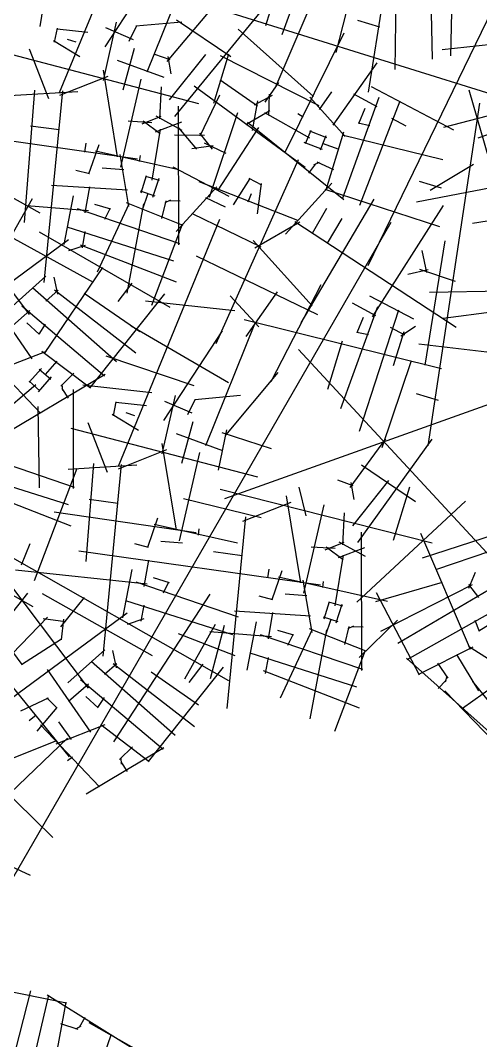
# Model space of a CAD drawing. Extents: x 521210 to 539878, y 175088 to 192554.
# Drawn here: x 525525 to 527328, y 177864 to 181866 of the extents above; entities that cross this region are included whole.
import ezdxf

# ---------------------------------------------------------------- set-up
doc = ezdxf.new("R2010")
doc.units = 0
doc.header["$MEASUREMENT"] = 0

msp = doc.modelspace()

# ---------------------------------------------------------------- linework, layer by layer
for p, q in [((527244.1, 183861.7), (526887.9, 181585)), ((527943.7, 183084.9), (526886.1, 180903.8)), ((525602.6, 181842), (525715.2, 182561.9)), ((526775.7, 182194.3), (526521.4, 181598.4)), ((526694, 182208.1), (526549.4, 181809.4)), ((527412.1, 181564.2), (525538.5, 182148.4)), ((525678.7, 181583.1), (525919.2, 182168.5)), ((526022.1, 181664.1), (526215.6, 182147.2)), ((525857.3, 181762), (526087.2, 182113.9)), ((527128, 182137.6), (527139.1, 181713.7)), ((526555.6, 182072.9), (526485.5, 181844.6)), ((526998.7, 182077), (526992.3, 181673.8)), ((526826.2, 181996.2), (526761, 181739.8)), ((526099.5, 181704.7), (526304.8, 181949.8)), ((527216.5, 181965.6), (527210.9, 181726.9)), ((526130.5, 181489), (526494.2, 181934.3)), ((526349.5, 181723.6), (526137, 181866.9)), ((526933.2, 181839.9), (526846.9, 181865.9)), ((525659, 181780.6), (525669.9, 181835.3)), ((525668.5, 181833.7), (525789.1, 181820.1)), ((525850.5, 181630.7), (525902.2, 181859.7)), ((525968, 181790.5), (525860.3, 181836.6)), ((525951.1, 181785), (525979.4, 181843.8)), ((526157.5, 181859.1), (525977.7, 181843)), ((526378.9, 181831.6), (526673.4, 181567.1)), ((525757.9, 181722.9), (525654.8, 181785.9)), ((525743.6, 181780.7), (525709.8, 181791.6)), ((526792.4, 181815.5), (526560.9, 181347.9)), ((527177.7, 181751.5), (527701.6, 181808.1)), ((525559.1, 181754.3), (525635.2, 181559.4)), ((525927.1, 181593.8), (525972, 181757.6)), ((525492.5, 181731.9), (526223.4, 181540.6)), ((526088.1, 181642.5), (525906.1, 181709.4)), ((526112.2, 181711.1), (526051.6, 181732.7)), ((526115.3, 181656.8), (526104, 181724.7)), ((526109.8, 181554.6), (526252, 181732)), ((526340.4, 181733.1), (526282.3, 181540.4)), ((526696.4, 181530.6), (526309.2, 181727.4)), ((525849.6, 181671.5), (525904.8, 181330.9)), ((526921.4, 181699.1), (526749.3, 181455.1)), ((528024.7, 181666.9), (527183.1, 181445.7)), ((525679.3, 181572.7), (525869.2, 181647.4)), ((525918.8, 181290.2), (525998, 181636.3)), ((526307.3, 181632.9), (526454.1, 181531.3)), ((524737.3, 181592.7), (525600.8, 181111.7)), ((525481.7, 181571.2), (525750.7, 181587.5)), ((525580.7, 181592.8), (525540.1, 181073.8)), ((525689.5, 181589.7), (525617.2, 180837.6)), ((526076.1, 181605.4), (526069.9, 181479.5)), ((526205.7, 181609.3), (526641.2, 181291)), ((526536.7, 181622.1), (526483, 181545.8)), ((526744.3, 181586.5), (526695.9, 181516.1)), ((527223.1, 181435.2), (526900.2, 181605)), ((527281.8, 181593.8), (527376.7, 181267.9)), ((526304.7, 181572.5), (526227.9, 181411.4)), ((526454, 181550.4), (526433.6, 181434.7)), ((526511.9, 181572), (526441.7, 181533.4)), ((526499.7, 181576.7), (526497.3, 181493.3)), ((526659.7, 181565.5), (526797.4, 181410.7)), ((526929.8, 181563.1), (526785.3, 181164.4)), ((526923.4, 181527.3), (526831.9, 181577.4)), ((527011.6, 181549.3), (526853.8, 181139.5)), ((527732.3, 181549.2), (527317.9, 181403.7)), ((526143.3, 181529.6), (526144.6, 180986)), ((526265.8, 181172.1), (526377.6, 181505.2)), ((526502.7, 181511.8), (526407.9, 181456.3)), ((526874.3, 181521), (526849.6, 181460.6)), ((527324.4, 181542.1), (527121.7, 180197.7)), ((524652.5, 181472.4), (525810.6, 180839.9)), ((525947.4, 181472), (526040.6, 181466.1)), ((526002, 181459.9), (526076.1, 181490.5)), ((526006, 181472.4), (526072.5, 181422.1)), ((526054.7, 181429.4), (526157.3, 181468.6)), ((526055.1, 181491.5), (526158.1, 181435)), ((526414.9, 181466.4), (526792.2, 181164.1)), ((526659.1, 181404), (526483.2, 181503.2)), ((526633.1, 181487.2), (526612.3, 181499.7)), ((527037.1, 181451), (526980.4, 181481.4)), ((525564.8, 181453.2), (525676.5, 181437.6)), ((525634.9, 181443.4), (525634.9, 181443.4)), ((526040.9, 181239.9), (526073.6, 181439.3)), ((526216.3, 181360.4), (526146.4, 181445.1)), ((526277.2, 181360.8), (526227.9, 181424)), ((526458.1, 181445.7), (526298.2, 181200.7)), ((526662.7, 181433.7), (526641.5, 181381.7)), ((526725.9, 181405.9), (526659.5, 181432)), ((526791.5, 181427.9), (526721.3, 181199.6)), ((526894.9, 181452.2), (526849.1, 181462.4)), ((525427.4, 181403.1), (525984.2, 181322.7)), ((525777.6, 181349.6), (525783, 181384.7)), ((526246.7, 181414.5), (526129.2, 181416.2)), ((526330.7, 181344.4), (526246.7, 181385.2)), ((526708.9, 181359.2), (526636.5, 181386.7)), ((526721.5, 181413.3), (526700.1, 181357.1)), ((526773.8, 181359.6), (526709.3, 181383.9)), ((527181, 181319.6), (526785.3, 181416.1)), ((525793.8, 181264.6), (525833.6, 181379.3)), ((525819.1, 181354.7), (526146.1, 181281.4)), ((526279.9, 181373.7), (526197.3, 181362.7)), ((525914.6, 181340.6), (525949.1, 181136.3)), ((525992.3, 181312.4), (525995.5, 181336.4)), ((526613.1, 181319.5), (526290.3, 180597.2)), ((526695.7, 181308.7), (526673.9, 181298.5)), ((526753.1, 181280.2), (526687.8, 181310.3)), ((525741.8, 181279), (525795.9, 181265.2)), ((525845.3, 181287.8), (525930.4, 181281.4)), ((526342.9, 181175.2), (526123.3, 181290.8)), ((526681.1, 181303.3), (526654.2, 181266.8)), ((527301, 181300.5), (527130.9, 181198.8)), ((525997.6, 181189.1), (526018.9, 181257.2)), ((526015.4, 181255.7), (526069.3, 181239.7)), ((526044.6, 181173.1), (526068.6, 181246.8)), ((526612.6, 181081.1), (526225, 181232.7)), ((526423.6, 181245.9), (526358.7, 181143.3)), ((526470.9, 181220.1), (526421.4, 181245.8)), ((526454.1, 181106.8), (526469.4, 181226.6)), ((526745.2, 181227.2), (526564.1, 181027.6)), ((527175.5, 181208.5), (527089.2, 181234.4)), ((525646.6, 181220.2), (525944.6, 181201.6)), ((525779.3, 181111), (525797.5, 181213.7)), ((525994.6, 181197.2), (526051.8, 181178.6)), ((526003.7, 181122.8), (526025.1, 181188.2)), ((526294.4, 181213.9), (526135.5, 181038)), ((526417.9, 181154.1), (526430.6, 181187.3)), ((527168.7, 181055.9), (526719.8, 181202.3)), ((527077.1, 181153.9), (527370.2, 181211)), ((525570.8, 181166.6), (525451.3, 180952.5)), ((525696.2, 180987.4), (525733.2, 181177.8)), ((525814.9, 181145.4), (525877.5, 181126.8)), ((525826.5, 180879.9), (525952.5, 181149.1)), ((525939.4, 181151.7), (526161.4, 181063.5)), ((525943.4, 180796.5), (526008.6, 181146.6)), ((526078.6, 181089.2), (526096, 181158.9)), ((526092.3, 181151.8), (526113.9, 181162.4)), ((526105.7, 181159.7), (526150.9, 181157.9)), ((526328.6, 181133.8), (526251.4, 181170.3)), ((526910.4, 181164.4), (526624.5, 180679.8)), ((525247.8, 181125.8), (525560, 180712.3)), ((525550.5, 181139.9), (525791.3, 181120.5)), ((525747.4, 181128.4), (526148.8, 180991.6)), ((525855.7, 181086.2), (525876.5, 181128.4)), ((526468, 180976.9), (526199.7, 181107.9)), ((526724.9, 181128.1), (526667.7, 181030.5)), ((527182.3, 181140), (526903, 180703.7)), ((527296.4, 181071), (527541.3, 181111)), ((526976.1, 181073.1), (525228.9, 178041.3)), ((525908.9, 180117.9), (526306.9, 181086.3)), ((526039.7, 180749.1), (526160.2, 181066.4)), ((526620.4, 181074.1), (526443.3, 180972.7)), ((526600.7, 181076.8), (527232.5, 180662.4)), ((526785.2, 181088.6), (526727.5, 180991.8)), ((525597.9, 181037.3), (526110.5, 180741.7)), ((525706.9, 181056.1), (526125.4, 180922.6)), ((525767.7, 180974.6), (525779.4, 181037.8)), ((526748.9, 181027.8), (526748.9, 181027.8)), ((525105.1, 180558.5), (525713.1, 181007)), ((525714.6, 180962.9), (525779.8, 180984.9)), ((525759.4, 180986.1), (526135.2, 180840)), ((526436.7, 181003.1), (526667.8, 180746.9)), ((527188.8, 181001.1), (527109.6, 180513)), ((527097.5, 180963.3), (527116.6, 180877.6)), ((526690.8, 180710.5), (526215.2, 180941.1)), ((525846.2, 180896.9), (525618.3, 180559.3)), ((527123, 180887.8), (527043.3, 180868.8)), ((527230.5, 180841.8), (527090.4, 180889)), ((525625.3, 180862.2), (525481, 180732.7)), ((525655.8, 180859.1), (525670.4, 180791.8)), ((525961.7, 180835.3), (525907.4, 180763.3)), ((526702.9, 180828.6), (526506.2, 180448.1)), ((525400.1, 180785.2), (525569.2, 180539.1)), ((525571.9, 180817.7), (525901.5, 180527.4)), ((525673, 180807.5), (525624.8, 180764.9)), ((525658.8, 180808.7), (525977.3, 180561.4)), ((525775.2, 180796.3), (525993, 180646.1)), ((526089.2, 180793.7), (525796, 180423.6)), ((526346.5, 180785.1), (526459.8, 180663.6)), ((526531.1, 180801.9), (526408.5, 180625.7)), ((527066.2, 180694.5), (526894.6, 180784.8)), ((527667.4, 180807.1), (527128.1, 180798.9)), ((525530.6, 180745.8), (525854.3, 180471.9)), ((526365, 180727), (526014.9, 180764.6)), ((526325.5, 179990.7), (528521.1, 180775.9)), ((526917.8, 180707.1), (526826.3, 180757.2)), ((525561.9, 180727.5), (525483.2, 180659.1)), ((526924.2, 180742.9), (526779.2, 180342.9)), ((527006, 180729.1), (526852.3, 180252.8)), ((527181.8, 180697.9), (527382, 180724.7)), ((525550.8, 180679.2), (525598.9, 180635.1)), ((525622.5, 180674.6), (525597, 180635.2)), ((526340.1, 180444.3), (525959.6, 180667)), ((526252.3, 180198.9), (526445.8, 180682.1)), ((527175.4, 180499.4), (526402, 180690.9)), ((526868.7, 180700.8), (526844, 180640.4)), ((527073.9, 180664.8), (527015.9, 180627.8)), ((526087.5, 180296.8), (526317.4, 180648.7)), ((526889.3, 180632), (526843.5, 180642.2)), ((527031.5, 180630.8), (526974.8, 180661.2)), ((527027.7, 180644.5), (526985.4, 180510.4)), ((526785.9, 180607.7), (526728.8, 180418.2)), ((527680.3, 180527), (527085.9, 180596.2)), ((525373.4, 180568.1), (525604.3, 180325.2)), ((525434.6, 180493.4), (525627.5, 180568.8)), ((525609.4, 180569.2), (525799.1, 180424.1)), ((526206.5, 180432.4), (525861.4, 180549.1)), ((527576.9, 179534.6), (526615.3, 180575.7)), ((525667.2, 180528.9), (525622.1, 180476.9)), ((527056.4, 180531.1), (526941.7, 180189.4)), ((525389.9, 180200.1), (525857, 180478.3)), ((525607.1, 180500), (525559.7, 180446.8)), ((525645.1, 180467.9), (525594.1, 180409.5)), ((525598.7, 180498.5), (525644, 180459)), ((525734.5, 180481.9), (525683.6, 180431.2)), ((526329.7, 180239.5), (526535, 180484.6)), ((525585.8, 180436.8), (525431.6, 180306.3)), ((525559.2, 180450.5), (525600.5, 180412.5)), ((525687.8, 180438), (525689.8, 180414)), ((525770, 180436.6), (526039.9, 180406.4)), ((525687.9, 180422.4), (525712.7, 180384.5)), ((525732.1, 180418.5), (525731.7, 180029.8)), ((526080.7, 180165.5), (526132.4, 180394.5)), ((526387.7, 180394), (526207.9, 180377.8)), ((527163.5, 180374.8), (527077.1, 180400.7)), ((525600.3, 180032.4), (525594.1, 180351.4)), ((525889.2, 180315.4), (525900.2, 180370.2)), ((525898.7, 180368.6), (526019.4, 180354.9)), ((526198.3, 180325.3), (526090.5, 180371.4)), ((526181.3, 180319.8), (526209.7, 180378.6)), ((525988.1, 180257.7), (525885, 180320.7)), ((525973.8, 180315.5), (525940, 180326.4)), ((525722.7, 180266.8), (526453.6, 180075.5)), ((525789.4, 180289.2), (525865.4, 180094.2)), ((526157.4, 180128.7), (526202.2, 180292.4)), ((526318.4, 180177.4), (526136.3, 180244.3)), ((526301.5, 180101.2), (526334.2, 180259.5)), ((526314.9, 180250), (526507.2, 180187.2)), ((526816.8, 180033.9), (526957.2, 180224.8)), ((526847.8, 179818.2), (527138, 180223.4)), ((526079.8, 180206.3), (526135, 179865.8)), ((525334.5, 180172.3), (525735.9, 180035.4)), ((525909.5, 180107.5), (526099.4, 180182.2)), ((526149, 179825), (526228.2, 180171.1)), ((525580.5, 179668.5), (525747.3, 180110.2)), ((525711.9, 180106), (525981, 180122.3)), ((525810.9, 180127.6), (525780.9, 179743.3)), ((525919.7, 180124.6), (525847.4, 179372.5)), ((527073.8, 179977.6), (526861.4, 180120.9)), ((525294, 180099.9), (525712.4, 179966.4)), ((525346.5, 180030), (525722.3, 179883.9)), ((526307.4, 180027.1), (527138.6, 179816)), ((526644.5, 179923), (526616.8, 180035.4)), ((526829.5, 180040.3), (526768.9, 180061.9)), ((526832.6, 179986), (526821.3, 180053.9)), ((526827.1, 179883.8), (526969.3, 180061.2)), ((527049.2, 180034.4), (526985.7, 179826.3)), ((525795.1, 179988), (525906.7, 179972.5)), ((526163.7, 179991.2), (526468.1, 179916.6)), ((526566.9, 180000.7), (526622.1, 179660.1)), ((524886, 179957.9), (525573.6, 179566.7)), ((525865.2, 179978.2), (525865.2, 179978.3)), ((526396.6, 179901.9), (526586.5, 179976.5)), ((526636.1, 179619.4), (526715.3, 179965.5)), ((526843, 179583.6), (527269.6, 179979.6)), ((525211.4, 179919.3), (526340.7, 179276.6)), ((525657.6, 179937.9), (526214.4, 179857.5)), ((526024.1, 179799.4), (526063.9, 179914.1)), ((526406.8, 179918.9), (526334.5, 179166.8)), ((526793.4, 179934.6), (526787.2, 179808.7)), ((526049.3, 179889.5), (526376.3, 179816.2)), ((526222.5, 179847.2), (526225.8, 179871.2)), ((526860.6, 179858.8), (526862, 179315.2)), ((527092.9, 179855.1), (527287.7, 179399)), ((527385.2, 179849.9), (527098.8, 179756.2)), ((525529.4, 179730.6), (525563.2, 179814.1)), ((525753.4, 179785.5), (526701.5, 179651.8)), ((525972, 179813.8), (526026.1, 179800)), ((526075.5, 179822.6), (526160.6, 179816.2)), ((526664.7, 179801.2), (526757.9, 179795.3)), ((526719.3, 179789.1), (526793.4, 179819.7)), ((526723.3, 179801.6), (526789.8, 179751.3)), ((526772, 179758.6), (526874.7, 179797.8)), ((526772.4, 179820.7), (526875.4, 179764.2)), ((527367.3, 179783.6), (527151.9, 179710.9)), ((526009.5, 179645.8), (526027.7, 179748.5)), ((526282.1, 179782.4), (526393.8, 179766.8)), ((526352.3, 179772.6), (526352.3, 179772.6)), ((526758.2, 179569.1), (526790.9, 179768.5)), ((525506.4, 179710.6), (526021.5, 179655.3)), ((525926.4, 179522.2), (525963.4, 179712.6)), ((526494.9, 179678.8), (526500.3, 179713.9)), ((526511.1, 179593.8), (526551, 179708.5)), ((525977.6, 179663.3), (526379, 179526.4)), ((526045.2, 179680.2), (526107.7, 179661.6)), ((526085.9, 179621), (526106.7, 179663.2)), ((526536.4, 179683.9), (526963.5, 179587.5)), ((526631.9, 179669.8), (526666.4, 179465.5)), ((526709.6, 179641.5), (526712.8, 179665.6)), ((527307.5, 179700.5), (527280.5, 179637.2)), ((525478.1, 179660.6), (525790.2, 179247.1)), ((527178.4, 179661.4), (526916.2, 179585.7)), ((527295, 179651.6), (526935.6, 179468.8)), ((527382.1, 179644), (527003.6, 179421.2)), ((527280.9, 179653.1), (527320.2, 179602.2)), ((525552.2, 179618.6), (525259.1, 179248.5)), ((525610.6, 179618.5), (526040.8, 179374.7)), ((525774.5, 179602.2), (525681.5, 179487.3)), ((526267.3, 179615.4), (525890.2, 179036)), ((525937.2, 179590.9), (526355.6, 179457.4)), ((526459.1, 179608.2), (526513.2, 179594.4)), ((526562.6, 179617), (526647.7, 179610.6)), ((526714.9, 179518.3), (526736.2, 179586.4)), ((526732.8, 179584.9), (526786.6, 179568.9)), ((526919.5, 179622.2), (527087.6, 179299.3)), ((525997.9, 179509.4), (526009.7, 179572.7)), ((526363.9, 179549.3), (526661.9, 179530.8)), ((526496.6, 179440.2), (526514.8, 179542.9)), ((526762, 179502.3), (526785.9, 179576)), ((527409.1, 179565.6), (527039.5, 179357.7)), ((525335.4, 179093.3), (525943.4, 179541.8)), ((525631.1, 179524.6), (525492.8, 179381.7)), ((525614.3, 179519.7), (525701.4, 179507.9)), ((525694, 179517.4), (525684.1, 179436)), ((525944.8, 179497.7), (526010, 179519.7)), ((526413.5, 179316.6), (526450.5, 179507)), ((526711.9, 179526.4), (526769.1, 179507.8)), ((526721, 179452), (526742.5, 179517.4)), ((527002.6, 179513.8), (526852.9, 179367.2)), ((527305.4, 179513.1), (527323, 179469.5)), ((527376.7, 179504), (527321.1, 179469.7)), ((526288.1, 179495.8), (526168.6, 179281.6)), ((526267.8, 179469), (526508.6, 179449.6)), ((526269.9, 179283.9), (526324.2, 179493.9)), ((526532.3, 179474.6), (526594.8, 179456)), ((526543.8, 179209), (526669.8, 179478.3)), ((526656.7, 179480.9), (526878.7, 179392.7)), ((526660.7, 179125.7), (526725.9, 179475.8)), ((526796, 179418.4), (526813.3, 179488.1)), ((526809.6, 179481), (526831.2, 179491.6)), ((526823, 179488.9), (526868.3, 179487.1)), ((525529.1, 179339.5), (525686.7, 179439.5)), ((526143.3, 179461.2), (526365.4, 179374.9)), ((526464.7, 179457.6), (526866.1, 179320.8)), ((526573, 179415.4), (526593.8, 179457.6)), ((525360.8, 179414.1), (525715.9, 178977.7)), ((525493.6, 179388.6), (525530, 179339.3)), ((525855.5, 179397.1), (525711.2, 179267.5)), ((525886, 179393.9), (525900.6, 179326.7)), ((526424.3, 179385.3), (526842.7, 179251.8)), ((526757, 179078.3), (526877.6, 179395.6)), ((527298.4, 179407), (527084.7, 179300.4)), ((527455.7, 179299.5), (527280.5, 179410.1)), ((525802.1, 179352.6), (526131.7, 179062.3)), ((525889.1, 179343.5), (526207.5, 179096.2)), ((526485, 179303.8), (526496.7, 179367)), ((527398.1, 179041.9), (527038, 179364.5)), ((527159, 179344.9), (527199.4, 179285.5)), ((527234, 179378.4), (527320.6, 179236)), ((525630.3, 179320), (525799.4, 179073.9)), ((525903.2, 179342.3), (525855, 179299.7)), ((526319.4, 179328.5), (526026.2, 178958.4)), ((526037.9, 179311.1), (526223.2, 179180.9)), ((526239.9, 179340.5), (526185.6, 179268.5)), ((526476.7, 179315.3), (526852.5, 179169.2)), ((527502.4, 179340.9), (527257.3, 179166.5)), ((525760.8, 179280.7), (526084.5, 179006.7)), ((527193.5, 179277.7), (527162, 179245.2)), ((527196.6, 179293), (527190, 179269.8)), ((527296.5, 179272.5), (527423.2, 179115.3)), ((525792.2, 179262.3), (525713.4, 179193.9)), ((527525, 178885.6), (527188, 179236.3)), ((525112.1, 179189.2), (525651.9, 178660.5)), ((525526.1, 179157.4), (525635.5, 179208.6)), ((525628.8, 179208.1), (525668.4, 179168.8)), ((525781, 179214), (525829.1, 179169.9)), ((525852.7, 179209.5), (525827.2, 179170)), ((525667.9, 179170.9), (525590, 179077.8)), ((525586.7, 179141.1), (525559.3, 179118.4)), ((525603.6, 179102.9), (525834.5, 178860)), ((525664.8, 179028.2), (525857.7, 179103.6)), ((525674.5, 179114.8), (525723.7, 179045.1)), ((525839.6, 179104), (526029.3, 178958.9)), ((525347.5, 178913.9), (525668, 179041.6)), ((525710.2, 179050.5), (525454, 178804.7)), ((525782.9, 178831.8), (526087.2, 179013.1)), ((525964.7, 179016.7), (525913.8, 178966)), ((525728.9, 178976.1), (525709.9, 178960.9)), ((525918, 178972.8), (525920.1, 178948.8)), ((525918.1, 178957.3), (525942.9, 178919.3)), ((525564.4, 178511.6), (525194.7, 178682.8)), ((524991.8, 178155.5), (525706.3, 178012.4)), ((525457.2, 177633.5), (525565.8, 178059.1)), ((525540.1, 177629.4), (525636.8, 178042.3)), ((526040, 177785.8), (525629.8, 178041.8)), ((525661.5, 177780), (525704.4, 178014.9)), ((525756.5, 177916.6), (525778.9, 177956)), ((525682.4, 177931.1), (525750.7, 177908.8)), ((525742.7, 177909.5), (525763.1, 177922.2)), ((526231.7, 177687), (525794.7, 177933.5)), ((525781.9, 177602.4), (525881.1, 177886.4))]:
    msp.add_line(p, q)

doc.saveas('drawing.dxf')
